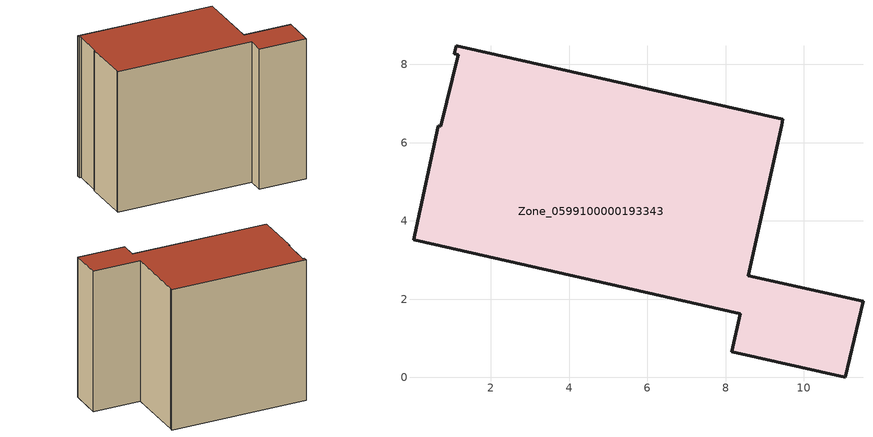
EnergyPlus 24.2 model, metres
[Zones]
Zone_0599100000193343
 floor ground (C_G): 1.16,8.25 1.06,8.27 1.11,8.48 9.46,6.6 9.43,6.45 8.58,2.6 11.51,1.95 11.06,0 8.15,0.65 8.37,1.63 0.02,3.52 0.05,3.64 0.65,6.43 0.72,6.42 z0
 wall outside (C_F): 11.06,0 11.51,1.95 8.58,2.6 9.43,6.45 9.46,6.6 1.11,8.48 1.06,8.27 1.16,8.25 0.72,6.42 0.65,6.43 0.05,3.64 0.02,3.52 8.37,1.63 8.15,0.65 11.06,0 z0:9.01
 roof outside (C_R): 11.51,1.95 8.58,2.6 9.43,6.45 9.46,6.6 1.11,8.48 1.06,8.27 1.16,8.25 0.72,6.42 0.65,6.43 0.05,3.64 0.02,3.52 8.37,1.63 8.15,0.65 11.06,0 z9.01
[BUILDING]
Pand.0599100000193343: North Axis=0; Terrain=City; Loads Convergence Tolerance Value=0.04; Temperature Convergence Tolerance Value=0.4; Solar Distribution=FullExterior; Maximum Number of Warmup Days=25; Minimum Number of Warmup Days=1
[Site:Location]
Rotterdam.The.Hague.AP_ZH_NLD Design_Conditions: Latitude=51.96; Longitude=4.45; Time Zone=1; Elevation=-4.5
[SITE:GROUNDTEMPERATURE:BUILDINGSURFACE]
18, 18, 18, 18, 18, 18, 18, 18, 18, 18, 18, 18
[MATERIAL] Thermal Absorptance=0.9; Solar Absorptance=0.7; Visible Absorptance=0.7
Name | Roughness | Thickness | Conductivity | Density | Specific Heat
G.TI.1975-1991 | MediumSmooth | 0.15 | 0.288461 | 540 | 1210
F.TI.1975-1991 | Rough | 0.3 | 0.230769 | 1920 | 840
R.TI.1975-1991 | MediumRough | 0.2 | 0.153846 | 1500 | 1000
[CONSTRUCTION]
C_G: G.TI.1975-1991
C_F: F.TI.1975-1991
C_R: R.TI.1975-1991
[ZONE]
Zone_0599100000193343: Type=1; Multiplier=1; Ceiling Height=Autocalculate; Volume=Autocalculate; Floor Area=autocalculate; Part of Total Floor Area=Yes
[ZONEINFILTRATION:DESIGNFLOWRATE]
Infil_Zone_0599100000193343: Zone or ZoneList or Space or SpaceList=Zone_0599100000193343; Schedule=AlwaysOn; Design Flow Rate Calculation Method=Flow/Area; Flow Rate per Floor Area=0.003; Constant Term Coefficient=1; Temperature Term Coefficient=0; Velocity Term Coefficient=0; Velocity Squared Term Coefficient=0
[HVACTEMPLATE:ZONE:IDEALLOADSAIRSYSTEM]
Zone_0599100000193343: Maximum Heating Supply Air Temperature=50; Minimum Cooling Supply Air Temperature=13; Maximum Heating Supply Air Humidity Ratio=0.0156; Minimum Cooling Supply Air Humidity Ratio=0.0077; Heating Limit=NoLimit; Cooling Limit=NoLimit; Dehumidification Control Type=ConstantSensibleHeatRatio; Cooling Sensible Heat Ratio=0.7; Dehumidification Setpoint=60; Humidification Control Type=None; Humidification Setpoint=30; Outdoor Air Method=None; Outdoor Air Flow Rate per Person=0.00944; Outdoor Air Flow Rate per Zone Floor Area=0; Outdoor Air Flow Rate per Zone=0; Demand Controlled Ventilation Type=None; Outdoor Air Economizer Type=NoEconomizer; Heat Recovery Type=None; Sensible Heat Recovery Effectiveness=0.7; Latent Heat Recovery Effectiveness=0.65
[ZONECONTROL:THERMOSTAT]
ThermostatControl_Zone_0599100000193343: Zone or ZoneList=Zone_0599100000193343; Control Type Schedule=DualSetpointControlType; Control 1=Thermostat_Zone_0599100000193343; Temperature Difference Between Cutout And Setpoint=0
[THERMOSTATSETPOINT:DUALSETPOINT]
Thermostat_Zone_0599100000193343: Heating Setpoint Temperature Schedule=HeatingSetpoint_Zone_0599100000193343; Cooling Setpoint Temperature Schedule=CoolingSetpoint_Zone_0599100000193343
[SCHEDULE:COMPACT]
HeatingSetpoint_Zone_0599100000193343: Through: 12/31, For: AllDays, Until: 24:00, 21
CoolingSetpoint_Zone_0599100000193343: Through: 12/31, For: AllDays, Until: 24:00, 24
DualSetpointControlType: Through: 12/31, For: AllDays, Until: 24:00, 4
AlwaysOn: Through: 12/31, For: AllDays, Until: 24:00, 1
